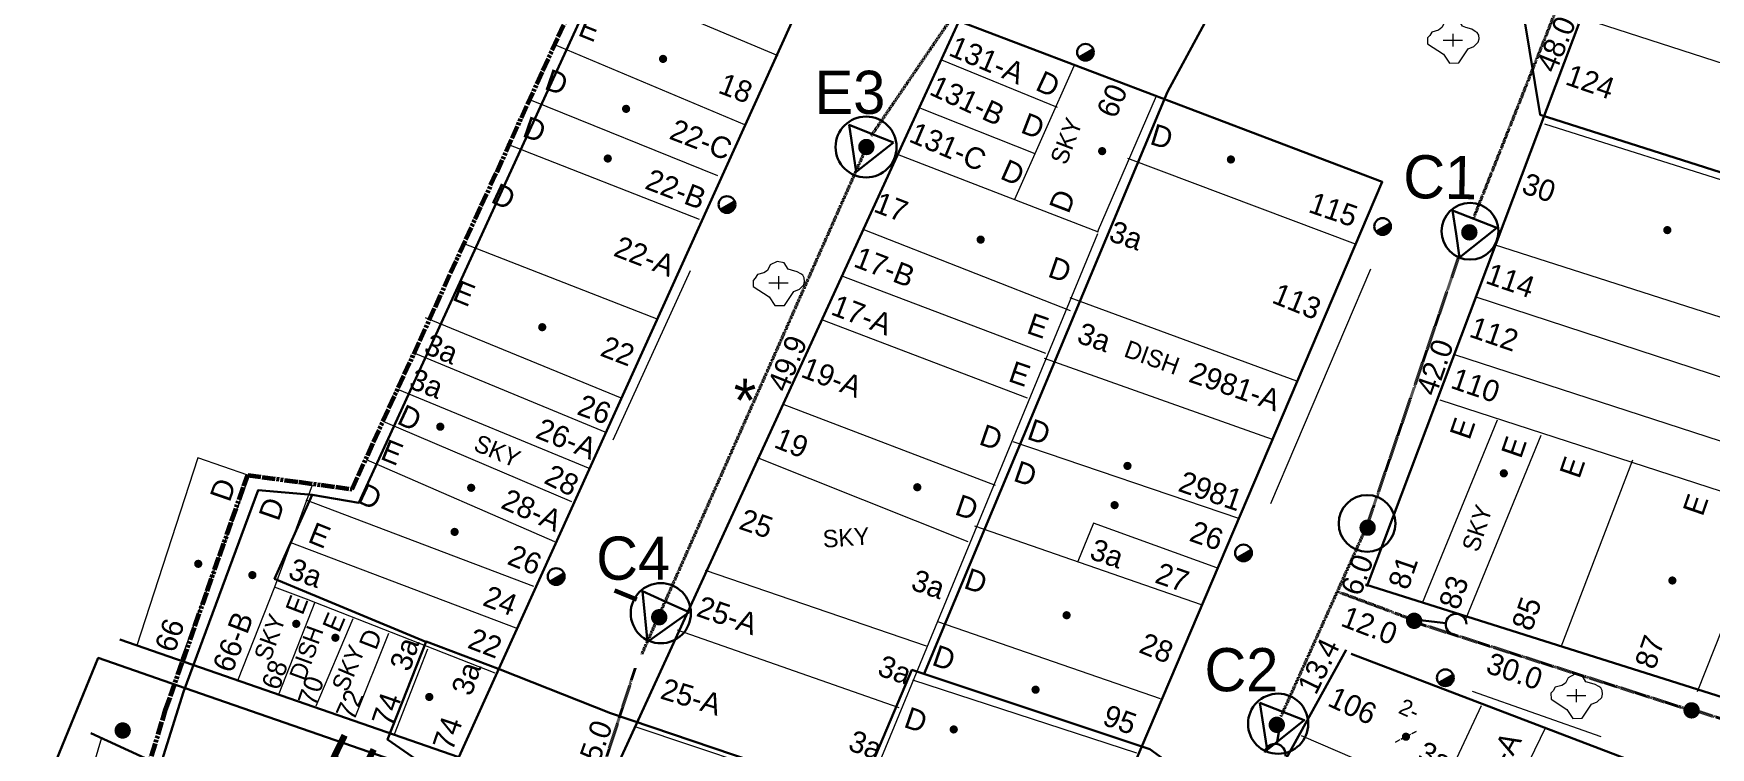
# Model space of a CAD drawing. Header units: millimetres. Extents: x 1234 to 13465, y -4218 to 5585.
# Drawn here: x 3954 to 5218, y 3312 to 3851 of the extents above; entities that cross this region are included whole.
import ezdxf

# ---------------------------------------------------------------- set-up
doc = ezdxf.new("R2010")
doc.units = ezdxf.units.MM
for name, pattern in [('TLSIGC_002', [0.8, 0.5, -0.3]), ('TLSIGC_004', [7, 4, -1, 1, -1]), ('TLSIGC_007', [28, 10, -1, 10, -1, 2, -1, 2, -1])]:
    doc.linetypes.add(name, pattern=pattern)
for name, color, linetype, lineweight in [('CABLE EXISTENTE AEREO SECUNDARIO', 82, 'TLSIGC_002', 40), ('CAJA DE EMPALMES EXISTENTE PRINCIPAL', 82, 'Continuous', 30), ('CANALIZACION P.V.C. ALIGERADA EXISTENTE', 132, 'Continuous', 30), ('CLASIFICACION TIPO COMERCIAL TERCERA', 156, 'Continuous', 9), ('CLASIFICACION TIPO RESIDENCIAL C', 156, 'Continuous', 9), ('CLASIFICACION TIPO RESIDENCIAL D', 156, 'Continuous', 9), ('CLASIFICACION TIPO RESIDENCIAL E', 156, 'Continuous', 9), ('CLIENTES COMERCIALES TERCERA', 82, 'TLSIGC_004', 9), ('CLIENTES RESIDENCIALES D', 82, 'TLSIGC_004', 9), ('CLIENTES RESIDENCIALES E', 82, 'TLSIGC_004', 9), ('DISTRITO', 42, 'TLSIGC_007', 60), ('LIMITE DE TERMINAL', 10, 'Continuous', 30), ('LINEAS DE ENERGIA DE BAJA TENSION', 102, 'TLSIGC_014', 20), ('LOTIFICACION 2003', 252, 'Continuous', 15), ('MEDIDAS ENTRE POSTES', 82, 'Continuous', 5), ('NUMEROS OFICIALES', 92, 'Continuous', 5), ('OBSTACULOS', 82, 'Continuous', 15), ('PLANIMETRIA 2003', 12, 'Continuous', 30), ('POSTE DE ENERGIA ELECTRICA', 82, 'Continuous', 30), ('POSTES EXISTENTES SECUNDARIOS', 82, 'Continuous', 30), ('RETENIDAS  DE VIOLIN PROYECTADAS PRINCIPALES', 1, 'Continuous', 60), ('RETENIDAS CON ANCLA EXISTENTESSECUNDARIAS', 82, 'Continuous', 30), ('TERMINAL EXISTENTE EN POSTE', 82, 'Continuous', 30), ('TERMINAL PROYECTADA EN POSTE', 1, 'Continuous', 60)]:
    doc.layers.add(name, color=color, linetype=linetype, lineweight=lineweight)
doc.linetypes.add('TLSIGC_014', pattern='A,8,["\\\\\\",Standard,S=1,R=0,X=-1,Y=-0.5],1', length=9)

msp = doc.modelspace()

# ---------------------------------------------------------------- hatches: boundary and pattern name
at = {"layer": 'CLIENTES COMERCIALES TERCERA'}
h = msp.add_hatch(color=256, dxfattribs=at)
edge = h.paths.add_edge_path()
edge.add_arc((4988.5, 3319.9), 3.12, 0, 360)
at = {"layer": 'CLIENTES RESIDENCIALES D'}
h = msp.add_hatch(color=256, dxfattribs=at)
edge = h.paths.add_edge_path()
edge.add_arc((4400.4, 3793.8), 3.12, 0, 360)
h = msp.add_hatch(color=256, dxfattribs=at)
edge = h.paths.add_edge_path()
edge.add_arc((4386.6, 3756.3), 3.12, 0, 360)
h = msp.add_hatch(color=256, dxfattribs=at)
edge = h.paths.add_edge_path()
edge.add_arc((4759.4, 3761.9), 3.12, 0, 360)
h = msp.add_hatch(color=256, dxfattribs=at)
edge = h.paths.add_edge_path()
edge.add_arc((4856.5, 3755.6), 3.12, 0, 360)
h = msp.add_hatch(color=256, dxfattribs=at)
edge = h.paths.add_edge_path()
edge.add_arc((4667.8, 3695.1), 3.12, 0, 360)
h = msp.add_hatch(color=256, dxfattribs=at)
edge = h.paths.add_edge_path()
edge.add_arc((4260.3, 3553.9), 3.12, 0, 360)
h = msp.add_hatch(color=256, dxfattribs=at)
edge = h.paths.add_edge_path()
edge.add_arc((4778.5, 3524.3), 3.12, 0, 360)
h = msp.add_hatch(color=256, dxfattribs=at)
edge = h.paths.add_edge_path()
edge.add_arc((4620, 3508.2), 3.12, 0, 360)
h = msp.add_hatch(color=256, dxfattribs=at)
edge = h.paths.add_edge_path()
edge.add_arc((4768.8, 3494.7), 3.12, 0, 360)
h = msp.add_hatch(color=256, dxfattribs=at)
edge = h.paths.add_edge_path()
edge.add_arc((4271.1, 3474.5), 3.12, 0, 360)
h = msp.add_hatch(color=256, dxfattribs=at)
edge = h.paths.add_edge_path()
edge.add_arc((4077.8, 3450.4), 3.12, 0, 360)
h = msp.add_hatch(color=256, dxfattribs=at)
edge = h.paths.add_edge_path()
edge.add_arc((4118.6, 3441.9), 3.12, 0, 360)
h = msp.add_hatch(color=256, dxfattribs=at)
edge = h.paths.add_edge_path()
edge.add_arc((4732.6, 3411.6), 3.12, 0, 360)
h = msp.add_hatch(color=256, dxfattribs=at)
edge = h.paths.add_edge_path()
edge.add_arc((4252, 3349.9), 3.12, 0, 360)
h = msp.add_hatch(color=256, dxfattribs=at)
edge = h.paths.add_edge_path()
edge.add_arc((4709.2, 3355.4), 3.12, 0, 360)
h = msp.add_hatch(color=256, dxfattribs=at)
edge = h.paths.add_edge_path()
edge.add_arc((4647.5, 3325.4), 3.12, 0, 360)
at = {"layer": 'CLIENTES RESIDENCIALES E'}
h = msp.add_hatch(color=256, dxfattribs=at)
edge = h.paths.add_edge_path()
edge.add_arc((4428.3, 3831.5), 3.12, 0, 360)
h = msp.add_hatch(color=256, dxfattribs=at)
edge = h.paths.add_edge_path()
edge.add_arc((5185.6, 3702.3), 3.12, 0, 360)
h = msp.add_hatch(color=256, dxfattribs=at)
edge = h.paths.add_edge_path()
edge.add_arc((4337.2, 3629), 3.12, 0, 360)
h = msp.add_hatch(color=256, dxfattribs=at)
edge = h.paths.add_edge_path()
edge.add_arc((5062.3, 3518.7), 3.12, 0, 360)
h = msp.add_hatch(color=256, dxfattribs=at)
edge = h.paths.add_edge_path()
edge.add_arc((4283.6, 3507.8), 3.12, 0, 360)
h = msp.add_hatch(color=256, dxfattribs=at)
edge = h.paths.add_edge_path()
edge.add_arc((5189.4, 3437.8), 3.12, 0, 360)
h = msp.add_hatch(color=256, dxfattribs=at)
edge = h.paths.add_edge_path()
edge.add_arc((4151.7, 3405.1), 3.12, 0, 360)
h = msp.add_hatch(color=256, dxfattribs=at)
edge = h.paths.add_edge_path()
edge.add_arc((4181.2, 3394.6), 3.12, 0, 360)
at = {"layer": 'POSTE DE ENERGIA ELECTRICA'}
for points in [[(4752.3, 3839.7), (4752.7, 3838.9), (4752.9, 3838.1), (4753.1, 3837.5), (4753.1, 3836.7), (4753.1, 3835.6), (4752.9, 3834.9), (4752.7, 3834.1), (4752.3, 3833.4), (4751.9, 3832.8), (4751.5, 3832.3), (4750.9, 3831.7), (4750.3, 3831.2), (4749.8, 3831), (4749.1, 3830.6), (4748.2, 3830.4), (4747.2, 3830.2), (4746.4, 3830.3), (4745.6, 3830.4), (4744.7, 3830.6), (4744.2, 3830.9), (4743.6, 3831.1), (4742.8, 3831.7), (4742.2, 3832.3), (4741.7, 3832.9), (4741.4, 3833.4)], [(4482, 3724.8), (4482.3, 3724), (4482.6, 3723.2), (4482.7, 3722.6), (4482.8, 3721.8), (4482.7, 3720.7), (4482.6, 3720), (4482.3, 3719.2), (4481.9, 3718.5), (4481.5, 3717.9), (4481.1, 3717.4), (4480.6, 3716.8), (4479.9, 3716.3), (4479.5, 3716.1), (4478.7, 3715.7), (4477.9, 3715.5), (4476.8, 3715.3), (4476, 3715.4), (4475.2, 3715.5), (4474.4, 3715.7), (4473.8, 3716), (4473.3, 3716.2), (4472.5, 3716.8), (4471.8, 3717.4), (4471.4, 3718), (4471, 3718.5)], [(4976.3, 3708.2), (4976.7, 3707.4), (4977, 3706.6), (4977.1, 3706), (4977.2, 3705.2), (4977.1, 3704.1), (4977, 3703.4), (4976.7, 3702.6), (4976.3, 3701.9), (4975.9, 3701.3), (4975.5, 3700.8), (4975, 3700.2), (4974.3, 3699.7), (4973.9, 3699.5), (4973.1, 3699.1), (4972.3, 3698.9), (4971.2, 3698.8), (4970.4, 3698.8), (4969.6, 3698.9), (4968.8, 3699.1), (4968.2, 3699.4), (4967.6, 3699.6), (4966.9, 3700.2), (4966.2, 3700.8), (4965.7, 3701.4), (4965.4, 3701.9)], [(4871.5, 3461.8), (4871.9, 3461), (4872.1, 3460.2), (4872.3, 3459.6), (4872.3, 3458.8), (4872.3, 3457.7), (4872.1, 3457), (4871.9, 3456.2), (4871.5, 3455.5), (4871, 3454.9), (4870.7, 3454.4), (4870.1, 3453.8), (4869.5, 3453.3), (4869, 3453.1), (4868.3, 3452.8), (4867.4, 3452.5), (4866.4, 3452.4), (4865.6, 3452.4), (4864.7, 3452.5), (4863.9, 3452.7), (4863.4, 3453), (4862.8, 3453.3), (4862, 3453.8), (4861.4, 3454.4), (4860.9, 3455), (4860.6, 3455.5)], [(4353.2, 3444), (4353.6, 3443.2), (4353.8, 3442.4), (4354, 3441.8), (4354, 3441), (4354, 3439.9), (4353.8, 3439.2), (4353.5, 3438.4), (4353.2, 3437.7), (4352.7, 3437.1), (4352.4, 3436.6), (4351.8, 3436), (4351.1, 3435.5), (4350.7, 3435.3), (4350, 3434.9), (4349.1, 3434.7), (4348.1, 3434.5), (4347.3, 3434.6), (4346.4, 3434.7), (4345.6, 3434.9), (4345.1, 3435.2), (4344.5, 3435.4), (4343.7, 3436), (4343.1, 3436.6), (4342.6, 3437.2), (4342.3, 3437.7)], [(5023.7, 3367.5), (5024, 3366.8), (5024.3, 3366), (5024.4, 3365.3), (5024.5, 3364.5), (5024.4, 3363.5), (5024.3, 3362.8), (5024, 3362), (5023.7, 3361.3), (5023.2, 3360.6), (5022.8, 3360.1), (5022.3, 3359.6), (5021.6, 3359.1), (5021.2, 3358.9), (5020.5, 3358.5), (5019.6, 3358.3), (5018.6, 3358.1), (5017.7, 3358.2), (5016.9, 3358.3), (5016.1, 3358.5), (5015.5, 3358.7), (5015, 3359), (5014.2, 3359.6), (5013.6, 3360.2), (5013.1, 3360.8), (5012.7, 3361.3)]]:
    msp.add_hatch(color=256, dxfattribs=at).paths.add_polyline_path(points)
at = {"layer": 'POSTES EXISTENTES SECUNDARIOS'}
h = msp.add_hatch(color=256, dxfattribs=at)
edge = h.paths.add_edge_path()
edge.add_arc((4581.6, 3765), 6.18, 0, 360)
h = msp.add_hatch(color=256, dxfattribs=at)
edge = h.paths.add_edge_path()
edge.add_arc((5036.3, 3700.6), 6.18, 0, 360)
h = msp.add_hatch(color=256, dxfattribs=at)
edge = h.paths.add_edge_path()
edge.add_arc((4959.6, 3477.7), 6.18, 0, 360)
h = msp.add_hatch(color=256, dxfattribs=at)
edge = h.paths.add_edge_path()
edge.add_arc((4425.4, 3410.1), 6.18, 0, 360)
h = msp.add_hatch(color=256, dxfattribs=at)
edge = h.paths.add_edge_path()
edge.add_arc((4994.7, 3407.4), 6.18, 0, 360)
h = msp.add_hatch(color=256, dxfattribs=at)
edge = h.paths.add_edge_path()
edge.add_arc((5203.9, 3339.8), 6.18, 0, 360)
h = msp.add_hatch(color=256, dxfattribs=at)
edge = h.paths.add_edge_path()
edge.add_arc((4020.8, 3324.6), 6.18, 0, 360)
h = msp.add_hatch(color=256, dxfattribs=at)
edge = h.paths.add_edge_path()
edge.add_arc((4891.1, 3328.9), 6.18, 0, 360)

# ---------------------------------------------------------------- linework, layer by layer
at = {"layer": 'CABLE EXISTENTE AEREO SECUNDARIO'}
for p, q in [((5039.6, 3711.7), (5174.6, 4052.2)), ((4585.2, 3773.4), (4732.3, 3989.1)), ((4996.5, 3405.9), (5200.9, 3340.6)), ((4407.3, 3371.6), (4345.5, 3179.7)), ((5204.8, 3340.3), (5422.9, 3270.6))]:
    msp.add_line(p, q, dxfattribs=at)
for points in [[(4412.2, 3382.1), (4580.9, 3762.9), (4580.9, 3762.9), (4580.9, 3762.9)], [(4894.2, 3335.1), (4959, 3478.9), (5028.6, 3682.9)], [(4989.2, 3409.9), (4937, 3429.4), (4937, 3429.4)]]:
    msp.add_lwpolyline(points, dxfattribs=at)
at = {"layer": 'CAJA DE EMPALMES EXISTENTE PRINCIPAL'}
for centre, radius in [((4581.4, 3765), 23), ((5036.8, 3701.4), 21.4), ((4959.2, 3480.9), 21.4), ((4426.6, 3413.1), 22.7), ((4892.1, 3329.7), 22.7)]:
    msp.add_circle(centre, radius, dxfattribs=at)
at = {"layer": 'CANALIZACION P.V.C. ALIGERADA EXISTENTE'}
msp.add_lwpolyline([(4759, 3093.2), (4574.2, 3180.9), (4079.6, 3352.5), (4002.4, 3379.4), (3968.4, 3296.4), (3831.2, 3325.5), (3743.1, 3342.5), (3718.8, 3327.5), (3631.9, 3346.1)], dxfattribs=at)
at = {"layer": 'CLIENTES COMERCIALES TERCERA'}
msp.add_line((4980.6, 3315.9), (4996.3, 3323.9), dxfattribs=at)
msp.add_lwpolyline([(4980.6, 3315.9), (4996.3, 3323.9), (4980.6, 3315.9), (4980.6, 3315.9)], dxfattribs=at)
at = {"layer": 'DISTRITO'}
msp.add_lwpolyline([(6808.5, 2642), (6710.7, 2512.5), (5502, 2212.6), (5450, 2192.7), (5266.9, 2148.3), (5171.4, 2024.3), (4853.5, 2095.3), (4751.5, 2378.7), (4517.2, 2437.7), (4127, 2274.9), (3889.9, 2304.3), (3933.8, 2507.6), (3960.3, 2682.1), (3995.9, 2905.2), (4022, 2984.9), (4052.8, 3081.2), (3981.9, 3107.4), (4053.2, 3340.1), (4115.1, 3517.4), (4193.8, 3506.8), (4512.9, 4207.1)], dxfattribs=at)
at = {"layer": 'LIMITE DE TERMINAL'}
for points in [[(4624.9, 3366.8), (4808.7, 3806.7), (4864.8, 3910.6), (4911.6, 4021.4), (4778, 4069.5), (4647.7, 4075.1), (4494.9, 4143.4), (4198.9, 3496.5), (4163.8, 3502.4)], [(4911.4, 4021.4), (4982.7, 3995.9), (5061.2, 3962), (5089.6, 3789.3), (5298.9, 3722.5)], [(4249.3, 3391.6), (4135.3, 3439.1), (4163.8, 3502.4), (4122.9, 3505.9), (4066.7, 3353.7), (4051.5, 3305.7), (3994.2, 3112.7), (4066.7, 3088.2)], [(4574.2, 3274.7), (4388.6, 3337.8), (4305.4, 3370.7), (4249.7, 3391.7), (4220.5, 3317.7), (4294.5, 3266.6), (4268, 3190.7), (4199.5, 3220.9), (4149.2, 3053.6)], [(4541.5, 2882.4), (4603.2, 3069.8), (4615.9, 3191.9), (4636.9, 3246.8), (4572.3, 3267.4), (4615.9, 3370.3), (4795.4, 3310.6), (4870.6, 3256), (4991.6, 3198.9)]]:
    msp.add_lwpolyline(points, dxfattribs=at)
at = {"layer": 'LINEAS DE ENERGIA DE BAJA TENSION'}
for p, q in [((4390.7, 3543.9), (4448.9, 3671.8)), ((4886.5, 3495.9), (4961.9, 3673)), ((5038.4, 3354.2), (5135.5, 3320))]:
    msp.add_line(p, q, dxfattribs=at)
at = {"layer": 'LOTIFICACION 2003'}
for p, q in [((4515, 3833.9), (4371.6, 3894.2)), ((5123.3, 3861.7), (5330.5, 3794.7)), ((4490, 3781.7), (4346.6, 3842)), ((4638.3, 3830.7), (4725.4, 3795.2)), ((4693.5, 3725.7), (4738.3, 3826.3)), ((4469.6, 3743.3), (4329.2, 3800.1)), ((4622.5, 3794.2), (4708.6, 3760.1)), ((4800.2, 3803.4), (4755.6, 3700.4)), ((5093, 3782.6), (5305.6, 3715)), ((4455.7, 3710.3), (4310.7, 3767.1)), ((4604.9, 3759.5), (4756.5, 3701.1)), ((4778.6, 3756.7), (4950.1, 3691.8)), ((4755.9, 3699.4), (4556.6, 3216)), ((4578.9, 3702.9), (4735.4, 3641.7)), ((4424.6, 3634.7), (4278.2, 3692)), ((5055.1, 3691.3), (5274.2, 3621)), ((4562.4, 3667.9), (4716.8, 3609.4)), ((4906.1, 3588.3), (4735.2, 3651.2)), ((5041.3, 3652), (5257, 3581.2)), ((4397.5, 3575.2), (4249.1, 3636)), ((4547.8, 3634.8), (4702.9, 3575.7)), ((4386, 3549.3), (4241.8, 3608.8)), ((4715.7, 3605.7), (4887.6, 3544.4)), ((5025.2, 3608.3), (5245.7, 3536.6)), ((4373.3, 3522.1), (4228.3, 3582)), ((4518.1, 3571.2), (4678.7, 3509.8)), ((5014.1, 3574.2), (5501.5, 3415.7)), ((4359.6, 3497.2), (4217.3, 3557.7)), ((5000.9, 3421), (5057.5, 3559.2)), ((4862.6, 3484.6), (4692.2, 3542.5)), ((5033.8, 3409.4), (5090.4, 3547.6)), ((4346.6, 3467.1), (4204.7, 3529)), ((4499.2, 3530.6), (4658, 3467.3)), ((5105.5, 3387.7), (5159.5, 3529)), ((4065.1, 3379), (4116.7, 3517.9)), ((4330.9, 3433.3), (4159.1, 3498.5)), ((5208.3, 3354.1), (5263.3, 3492.9)), ((4834.3, 3419.4), (4663.3, 3478.7)), ((4317.5, 3401.9), (4147.1, 3466.5)), ((4460, 3445.5), (4626.8, 3388.6)), ((4138.7, 3352.6), (4166, 3421.6)), ((4166.8, 3343.3), (4194.6, 3409.1)), ((4803.5, 3348.5), (4635.4, 3406.7)), ((4196.1, 3334.7), (4221.4, 3398)), ((4439, 3400.6), (4606, 3342)), ((4225.8, 3321.9), (4250.8, 3386.3)), ((4785.6, 3307.5), (4616.7, 3362.7)), ((4407.1, 3327.6), (4746.1, 3214.1)), ((5093.8, 3326.9), (5020.5, 3177.1)), ((4004.8, 3319.1), (3945.3, 3120.5))]:
    msp.add_line(p, q, dxfattribs=at)
for points in [[(4115.1, 3517.4), (4077.6, 3530.5), (4031.3, 3387.9)], [(4163.6, 3509.8), (4135.2, 3432.8), (4107.4, 3362.2)], [(4845.8, 3447.3), (4752.8, 3481.2), (4741.1, 3452.2)], [(4301.7, 3367.9), (4159.4, 3423.8), (4135.2, 3432.8)], [(4909.5, 3320.8), (5013.8, 3275.7), (5045.5, 3343.4)]]:
    msp.add_lwpolyline(points, dxfattribs=at)
at = {"layer": 'OBSTACULOS'}
for p, q in [((5016.6, 3845.6), (5031.2, 3845.6)), ((5023.8, 3850.5), (5023.8, 3840.8)), ((4515.3, 3667.4), (4515.3, 3657.6)), ((4508, 3662.5), (4522.6, 3662.5)), ((5116.9, 3355.8), (5116.9, 3346.1)), ((5109.7, 3351), (5124.2, 3351))]:
    msp.add_line(p, q, dxfattribs=at)
for points in [[(5004.8, 3847.4), (5004.8, 3842.8), (5016.8, 3835.1), (5021.3, 3828.4), (5028.4, 3828.6), (5035.4, 3839), (5039.7, 3840.8), (5043, 3844.1), (5043.6, 3846.7), (5043.4, 3849.3), (5042.3, 3851.4), (5040.8, 3852.3), (5038.1, 3853.9), (5033.7, 3855.2), (5031.2, 3856.1), (5028.3, 3860.8), (5022.9, 3861.8), (5017.6, 3859.1), (5015.6, 3855.1), (5013, 3853.3), (5008, 3851.8), (5006.4, 3849.2), (5004.8, 3847.4)], [(4496.2, 3664.3), (4496.3, 3659.7), (4508.2, 3652), (4512.7, 3645.3), (4519.8, 3645.4), (4526.9, 3655.9), (4531.2, 3657.7), (4534.4, 3660.9), (4535, 3663.6), (4534.8, 3666.2), (4533.8, 3668.2), (4532.2, 3669.2), (4529.5, 3670.7), (4525.1, 3672.1), (4522.6, 3672.9), (4519.7, 3677.6), (4514.3, 3678.7), (4509.1, 3676), (4507.1, 3671.9), (4504.4, 3670.1), (4499.4, 3668.7), (4497.8, 3666.1), (4496.2, 3664.3)], [(5097.8, 3352.8), (5097.9, 3348.2), (5109.8, 3340.4), (5114.4, 3333.7), (5121.4, 3333.9), (5128.5, 3344.4), (5132.8, 3346.2), (5136.1, 3349.4), (5136.7, 3352.1), (5136.5, 3354.7), (5135.4, 3356.7), (5133.9, 3357.7), (5131.1, 3359.2), (5126.8, 3360.6), (5124.2, 3361.4), (5121.3, 3366.1), (5115.9, 3367.2), (5110.7, 3364.4), (5108.7, 3360.4), (5106, 3358.6), (5101, 3357.2), (5099.4, 3354.6), (5097.8, 3352.8)]]:
    msp.add_lwpolyline(points, dxfattribs=at)
at = {"layer": 'PLANIMETRIA 2003'}
for points in [[(4958.1, 3434.7), (5549.1, 3247.8), (5745.1, 3550.1), (5305, 3715.3), (5320, 3761.2), (5475.3, 3705.1), (5530.4, 3915.1), (5858.9, 4667), (5553.9, 4724.6), (5211.6, 4104.6), (4958.9, 3433.3)], [(4396.5, 3951), (4538.8, 3888.8), (4274.3, 3304.4), (4018.6, 3393.2)], [(4652.8, 3859.4), (4970.6, 3738.7), (4724.9, 3161.3), (4382.8, 3274.3), (4651.2, 3859.2)], [(4943.4, 3385.4), (4754.2, 3042.3), (5253.3, 2778.6), (5489.1, 3175.5), (4947.2, 3382.5)], [(3996.7, 3322.6), (4265, 3199), (4148.6, 2850), (3910.7, 2933.7)]]:
    msp.add_lwpolyline(points, dxfattribs=at)
at = {"layer": 'POSTE DE ENERGIA ELECTRICA'}
for centre in [(4746.8, 3836.5), (4476.5, 3721.6), (4970.9, 3705), (4866, 3458.6), (4347.7, 3440.8), (5018.2, 3364.4)]:
    msp.add_circle(centre, 6.3, dxfattribs=at)
at = {"layer": 'RETENIDAS  DE VIOLIN PROYECTADAS PRINCIPALES'}
msp.add_line((4391.6, 3430.2), (4408.2, 3423.5), dxfattribs=at)
msp.add_arc((4384.9, 3432.9), 7.23, 0, 0, dxfattribs=at)
at = {"layer": 'RETENIDAS CON ANCLA EXISTENTESSECUNDARIAS'}
for p, q in [((5018.5, 3405.7), (4999.2, 3408)), ((4891.1, 3314.5), (4894.4, 3333.7))]:
    msp.add_line(p, q, dxfattribs=at)
for centre, start, end in [((5026.3, 3404.8), 0, 263), ((4889.8, 3306.7), 350, 170)]:
    msp.add_arc(centre, 7.87, start, end, dxfattribs=at)
at = {"layer": 'TERMINAL EXISTENTE EN POSTE'}
for points in [[(4602.1, 3768.4), (4573.9, 3746.2), (4568.7, 3781.7), (4585.5, 3775), (4602.1, 3768.4)], [(5023.6, 3717.2), (5057, 3704.1), (5029, 3681.7), (5026.3, 3699.5), (5023.6, 3717.2)], [(4447.9, 3413.8), (4416.5, 3391.4), (4412.7, 3429.7), (4430.3, 3421.8), (4447.9, 3413.8)], [(4878.4, 3345.5), (4911.8, 3332.4), (4883.9, 3310), (4881.1, 3327.8), (4878.4, 3345.5)]]:
    msp.add_lwpolyline(points, dxfattribs=at)

# ---------------------------------------------------------------- texts
at = {"layer": 'CLASIFICACION TIPO COMERCIAL TERCERA'}
for rotation, p in [(341, (4763.5, 3694.5)), (341, (4739.4, 3617.7)), (338, (4247, 3609.6)), (339, (4235.8, 3583.3)), (341, (4749, 3454.5)), (341, (4144.7, 3439.8)), (341, (4614.3, 3431.3)), (71, (4237.1, 3368.3)), (341, (4589.1, 3366.6)), (71, (4283.6, 3349.8)), (341, (4567, 3310)), (335, (4996, 3302.5))]:
    msp.add_text('3a', height=16.24, rotation=rotation, dxfattribs=at).set_placement(p)
at = {"layer": 'CLASIFICACION TIPO RESIDENCIAL C'}
for s, height, rotation, p in [('SKY', 13.19, 69, (4732.2, 3750.7)), ('DISH', 13.19, 340, (4775, 3607.2)), ('SKY', 13.19, 337, (4284.5, 3536.4)), ('SKY', 13.19, 72, (5043, 3458.5)), ('SKY', 13.19, 4, (4549.2, 3462.5)), ('SKY', 13.19, 70, (4131.9, 3376.1)), ('DISH', 13.04, 70, (4158.3, 3361.3)), ('SKY', 13.19, 67, (4190.1, 3352.9))]:
    msp.add_text(s, height=height, rotation=rotation, dxfattribs=at).set_placement(p)
at = {"layer": 'CLASIFICACION TIPO RESIDENCIAL D'}
for height, rotation, p in [(16.2, 341, (4338, 3808.9)), (16.2, 335, (4708.2, 3808.5)), (16.2, 341, (4321.4, 3773.2)), (16.2, 339, (4697.1, 3776.2)), (16.2, 343, (4794.6, 3767.4)), (16.2, 336, (4681.6, 3741.5)), (16.2, 335, (4297.6, 3723.6)), (16.2, 69, (4734.1, 3714)), (16.2, 341, (4717.6, 3667.4)), (16.2, 335, (4226.8, 3556.6)), (16.2, 341, (4665.7, 3540.8)), (16.2, 341, (4701.9, 3544.9)), (16.2, 341, (4691.6, 3513.3)), (16.2, 71, (4101.5, 3496.3)), (16.2, 335, (4196.8, 3497.2)), (16.2, 71, (4138.3, 3481.9)), (16.2, 341, (4647.4, 3487.9)), (16.2, 341, (4654.2, 3432.3)), (14.3, 69, (4211.9, 3384.6)), (16.2, 341, (4630.2, 3374.3)), (16.2, 341, (4609, 3327.5))]:
    msp.add_text('D', height=height, rotation=rotation, dxfattribs=at).set_placement(p)
at = {"layer": 'CLASIFICACION TIPO RESIDENCIAL E'}
for height, rotation, p in [(16.2, 338, (4363.3, 3849.5)), (16.2, 338, (4268.6, 3649.8)), (16.2, 341, (4701.6, 3624.8)), (16.2, 341, (4687.8, 3588.5)), (16.2, 71, (5036.4, 3543.2)), (16.2, 338, (4214.3, 3529.8)), (16.2, 71, (5075.2, 3529.1)), (16.2, 71, (5119.2, 3513.9)), (16.2, 71, (5212.2, 3485.6)), (16.2, 338, (4159.6, 3467.2)), (14.3, 69, (4156.5, 3411)), (14.3, 67, (4184.1, 3397.7))]:
    msp.add_text('E', height=height, rotation=rotation, dxfattribs=at).set_placement(p)
at = {"layer": 'CLIENTES RESIDENCIALES D'}
msp.add_text('2-', height=12.18, rotation=336, dxfattribs=at).set_placement((4982, 3338.1))
at = {"layer": 'MEDIDAS ENTRE POSTES'}
for s, rotation, p in [('48.0', 68, (5101.3, 3820)), ('49.9', 68, (4521.6, 3579.1)), ('42.0', 71, (5011, 3576.2)), ('6.0', 70, (4954.1, 3425.2)), ('12.0', 339, (4938.4, 3403.9)), ('13.4', 64, (4920.6, 3350.7)), ('30.0', 341, (5047.8, 3368.6)), ('25.0', 70, (4376.1, 3288.6))]:
    msp.add_text(s, height=16.24, rotation=rotation, dxfattribs=at).set_placement(p)
at = {"layer": 'NUMEROS OFICIALES'}
for s, height, rotation, p in [('131-A', 16.24, 337, (4642.8, 3834.5)), ('18', 16.24, 339, (4469, 3806.2)), ('124', 16.24, 341, (5107.8, 3812.5)), ('131-B', 16.24, 335, (4628.2, 3805)), ('60', 16.24, 67, (4769.6, 3785.7)), ('22-C', 16.24, 339, (4432.1, 3771.5)), ('131-C', 16.24, 337, (4612.8, 3769.4)), ('22-B', 16.24, 339, (4413.7, 3733.9)), ('30', 16.24, 341, (5074.8, 3730.6)), ('17', 16.24, 339, (4586.2, 3716.5)), ('115', 16.24, 341, (4914.1, 3716.1)), ('22-A', 16.24, 339, (4390.1, 3683.2)), ('17-B', 16.24, 339, (4571.1, 3675.1)), ('114', 16.24, 341, (5047.6, 3662.5)), ('113', 16.24, 338, (4886.5, 3647.8)), ('17-A', 16.24, 339, (4554, 3638.9)), ('112', 16.24, 341, (5035.3, 3622.1)), ('22', 16.24, 339, (4380, 3607.8)), ('19-A', 16.24, 339, (4531.3, 3591.8)), ('2981-A', 16.24, 341, (4823.8, 3588.1)), ('110', 16.24, 341, (5021.3, 3583.4)), ('26', 16.24, 340, (4362.5, 3563.5)), ('26-A', 16.24, 338, (4331.2, 3545.9)), ('19', 16.24, 338, (4511, 3538.7)), ('28', 16.24, 333, (4337.6, 3511.8)), ('2981', 16.24, 341, (4815.8, 3505.6)), ('28-A', 16.24, 336, (4305.1, 3492.9)), ('25', 16.24, 341, (4484.6, 3477.1)), ('26', 16.24, 341, (4824.2, 3468)), ('26', 16.24, 338, (4309.9, 3450.5)), ('81', 16.24, 71, (4990, 3429.9)), ('27', 16.24, 341, (4798.3, 3436.5)), ('83', 16.24, 71, (5028.2, 3414.8)), ('24', 16.24, 339, (4291.4, 3419.4)), ('25-A', 16.24, 341, (4452.5, 3411.3)), ('85', 16.24, 71, (5083.2, 3398.7)), ('66', 16.24, 71, (4059.9, 3382.5)), ('66-B', 16.24, 69, (4103.3, 3367.2)), ('22', 16.24, 339, (4280, 3387.3)), ('28', 16.24, 338, (4786.2, 3383.9)), ('87', 16.24, 71, (5176, 3369.8)), ('68', 14.34, 71, (4138.7, 3354.3)), ('70', 14.34, 71, (4166, 3342.2)), ('72', 14.34, 66, (4194.1, 3331.6)), ('74', 16.24, 71, (4223.5, 3326.5)), ('25-A', 16.24, 343, (4425.3, 3349)), ('106', 16.24, 335, (4928.5, 3343.7)), ('95', 16.24, 340, (4758.7, 3329.3)), ('74', 16.24, 71, (4269.5, 3308.4)), ('80-A', 16.24, 61, (5054, 3277.3))]:
    msp.add_text(s, height=height, rotation=rotation, dxfattribs=at).set_placement(p)
at = {"layer": 'TERMINAL EXISTENTE EN POSTE'}
for s, p in [('E3', (4542.6, 3790)), ('C4', (4377.9, 3438.4)), ('C2', (4836.6, 3354.2))]:
    msp.add_text(s, height=32.59, dxfattribs=at).set_placement(p)
msp.add_text('C1', height=32.59, rotation=359, dxfattribs=at).set_placement((4986.2, 3726.5))
at = {"layer": 'TERMINAL PROYECTADA EN POSTE'}
msp.add_text('*', height=32.6, dxfattribs=at).set_placement((4481.6, 3557.5))
msp.add_text('H2', height=39.11, rotation=334, dxfattribs=at).set_placement((4165, 3288.8))

doc.saveas('drawing.dxf')
